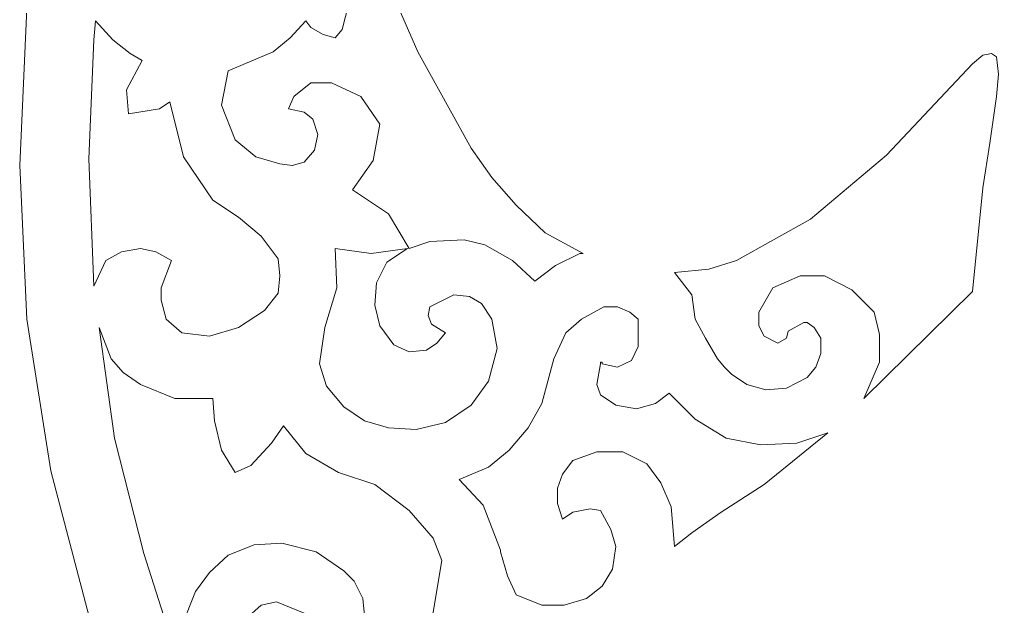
# Model space of a CAD drawing. Header units: centimetres. Extents: x -7.5 to 6.5, y -14.6 to 13.6.
# Drawn here: x -7.541 to -2.953, y 4.555 to 7.263 of the extents above; entities that cross this region are included whole.
import ezdxf

# ---------------------------------------------------------------- set-up
doc = ezdxf.new("R2010")
doc.units = ezdxf.units.CM
doc.header["$MEASUREMENT"] = 0

msp = doc.modelspace()

# ---------------------------------------------------------------- linework, layer by layer
at = {"lineweight": 9}
for points, knots in [([(-0.53173, 13.59896), (-0.53173, 13.59896), (0.18509, 13.5671), (0.18509, 13.5671), (0.18509, 13.5671), (0.18509, 13.5671), (0.87802, 13.46356), (0.87802, 13.46356), (0.87802, 13.46356), (0.87802, 13.46356), (1.54705, 13.2804), (1.54705, 13.2804), (1.54705, 13.2804), (1.54705, 13.2804), (2.20016, 13.04939), (2.20016, 13.04939), (2.20016, 13.04939), (2.20016, 13.04939), (2.80547, 12.75474), (2.80547, 12.75474), (2.80547, 12.75474), (2.80547, 12.75474), (3.38689, 12.40426), (3.38689, 12.40426), (3.38689, 12.40426), (3.38689, 12.40426), (3.92052, 11.99809), (3.92052, 11.99809), (3.92052, 11.99809), (3.92052, 11.99809), (4.4223, 11.54407), (4.4223, 11.54407), (4.4223, 11.54407), (4.4223, 11.54407), (4.87629, 11.05029), (4.87629, 11.05029), (4.87629, 11.05029), (4.87629, 11.05029), (5.28249, 10.50869), (5.28249, 10.50869), (5.28249, 10.50869), (5.28249, 10.50869), (5.62497, 9.9352), (5.62497, 9.9352), (5.62497, 9.9352), (5.62497, 9.9352), (5.92762, 9.314), (5.92762, 9.314), (5.92762, 9.314), (5.92762, 9.314), (6.16657, 8.66882), (6.16657, 8.66882), (6.16657, 8.66882), (6.16657, 8.66882), (6.33382, 7.99982), (6.33382, 7.99982), (6.33382, 7.99982), (6.33382, 7.99982), (6.44533, 7.31483), (6.44533, 7.31483), (6.44533, 7.31483), (6.44533, 7.31483), (6.47719, 6.59007), (6.47719, 6.59007), (6.47719, 6.59007), (6.47719, 6.59007), (6.44533, 5.88121), (6.44533, 5.88121), (6.44533, 5.88121), (6.44533, 5.88121), (6.33382, 5.18029), (6.33382, 5.18029), (6.33382, 5.18029), (6.33382, 5.18029), (6.16657, 4.51126), (6.16657, 4.51126), (6.16657, 4.51126), (6.16657, 4.51126), (5.92762, 3.87412), (5.92762, 3.87412), (5.92762, 3.87412), (5.92762, 3.87412), (5.62497, 3.25284), (5.62497, 3.25284), (5.62497, 3.25284), (5.62497, 3.25284), (5.28249, 2.67941), (5.28249, 2.67941), (5.28249, 2.67941), (5.28249, 2.67941), (4.87629, 2.13778), (4.87629, 2.13778), (4.87629, 2.13778), (4.87629, 2.13778), (4.4223, 1.63604), (4.4223, 1.63604), (4.4223, 1.63604), (4.4223, 1.63604), (3.92052, 1.18202), (3.92052, 1.18202), (3.92052, 1.18202), (3.92052, 1.18202), (3.38689, 0.78379), (3.38689, 0.78379), (3.38689, 0.78379), (3.38689, 0.78379), (2.80547, 0.43334), (2.80547, 0.43334), (2.80547, 0.43334), (2.80547, 0.43334), (2.20016, 0.13069), (2.20016, 0.13069), (2.20016, 0.13069), (2.20016, 0.13069), (1.54705, -0.1003), (1.54705, -0.1003), (1.54705, -0.1003), (1.54705, -0.1003), (0.87802, -0.26755), (0.87802, -0.26755), (0.87802, -0.26755), (0.87802, -0.26755), (0.18509, -0.37906), (0.18509, -0.37906), (0.18509, -0.37906), (0.18509, -0.37906), (-0.53173, -0.41888), (-0.53173, -0.41888), (-0.53173, -0.41888), (-0.53173, -0.41888), (-1.24058, -0.37906), (-1.24058, -0.37906), (-1.24058, -0.37906), (-1.24058, -0.37906), (-1.93351, -0.26755), (-1.93351, -0.26755), (-1.93351, -0.26755), (-1.93351, -0.26755), (-2.61051, -0.1003), (-2.61051, -0.1003), (-2.61051, -0.1003), (-2.61051, -0.1003), (-3.25565, 0.13069), (-3.25565, 0.13069), (-3.25565, 0.13069), (-3.25565, 0.13069), (-3.86097, 0.43334), (-3.86097, 0.43334), (-3.86097, 0.43334), (-3.86097, 0.43334), (-4.44239, 0.78379), (-4.44239, 0.78379), (-4.44239, 0.78379), (-4.44239, 0.78379), (-4.98399, 1.18202), (-4.98399, 1.18202), (-4.98399, 1.18202), (-4.98399, 1.18202), (-5.48576, 1.63604), (-5.48576, 1.63604), (-5.48576, 1.63604), (-5.48576, 1.63604), (-5.93178, 2.13778), (-5.93178, 2.13778), (-5.93178, 2.13778), (-5.93178, 2.13778), (-6.33798, 2.67941), (-6.33798, 2.67941), (-6.33798, 2.67941), (-6.33798, 2.67941), (-6.68843, 3.25284), (-6.68843, 3.25284), (-6.68843, 3.25284), (-6.68843, 3.25284), (-6.98313, 3.87412), (-6.98313, 3.87412), (-6.98313, 3.87412), (-6.98313, 3.87412), (-7.22207, 4.51126), (-7.22207, 4.51126), (-7.22207, 4.51126), (-7.22207, 4.51126), (-7.39728, 5.18029), (-7.39728, 5.18029), (-7.39728, 5.18029), (-7.39728, 5.18029), (-7.50879, 5.88121), (-7.50879, 5.88121), (-7.50879, 5.88121), (-7.50879, 5.88121), (-7.54065, 6.59007), (-7.54065, 6.59007), (-7.54065, 6.59007), (-7.54065, 6.59007), (-7.50879, 7.31483), (-7.50879, 7.31483), (-7.50879, 7.31483), (-7.50879, 7.31483), (-7.39728, 7.99982), (-7.39728, 7.99982), (-7.39728, 7.99982), (-7.39728, 7.99982), (-7.22207, 8.66882), (-7.22207, 8.66882), (-7.22207, 8.66882), (-7.22207, 8.66882), (-6.98313, 9.314), (-6.98313, 9.314), (-6.98313, 9.314), (-6.98313, 9.314), (-6.68843, 9.9352), (-6.68843, 9.9352), (-6.68843, 9.9352), (-6.68843, 9.9352), (-6.33798, 10.50869), (-6.33798, 10.50869), (-6.33798, 10.50869), (-6.33798, 10.50869), (-5.93178, 11.05029), (-5.93178, 11.05029), (-5.93178, 11.05029), (-5.93178, 11.05029), (-5.48576, 11.54407), (-5.48576, 11.54407), (-5.48576, 11.54407), (-5.48576, 11.54407), (-4.98399, 11.99809), (-4.98399, 11.99809), (-4.98399, 11.99809), (-4.98399, 11.99809), (-4.44239, 12.40426), (-4.44239, 12.40426), (-4.44239, 12.40426), (-4.44239, 12.40426), (-3.86097, 12.75474), (-3.86097, 12.75474), (-3.86097, 12.75474), (-3.86097, 12.75474), (-3.25565, 13.04939), (-3.25565, 13.04939), (-3.25565, 13.04939), (-3.25565, 13.04939), (-2.61051, 13.2804), (-2.61051, 13.2804), (-2.61051, 13.2804), (-2.61051, 13.2804), (-1.93351, 13.46356), (-1.93351, 13.46356), (-1.93351, 13.46356), (-1.93351, 13.46356), (-1.24058, 13.5671), (-1.24058, 13.5671), (-1.24058, 13.5671), (-1.24058, 13.5671), (-0.53173, 13.59896), (-0.53173, 13.59896)], [0, 0, 0, 0, 0.0153846, 0.0153846, 0.0153846, 0.0153846, 0.0307692, 0.0307692, 0.0307692, 0.0307692, 0.0461538, 0.0461538, 0.0461538, 0.0461538, 0.0615385, 0.0615385, 0.0615385, 0.0615385, 0.0769231, 0.0769231, 0.0769231, 0.0769231, 0.0923077, 0.0923077, 0.0923077, 0.0923077, 0.1076923, 0.1076923, 0.1076923, 0.1076923, 0.1230769, 0.1230769, 0.1230769, 0.1230769, 0.1384615, 0.1384615, 0.1384615, 0.1384615, 0.1538462, 0.1538462, 0.1538462, 0.1538462, 0.1692308, 0.1692308, 0.1692308, 0.1692308, 0.1846154, 0.1846154, 0.1846154, 0.1846154, 0.2, 0.2, 0.2, 0.2, 0.2153846, 0.2153846, 0.2153846, 0.2153846, 0.2307692, 0.2307692, 0.2307692, 0.2307692, 0.2461538, 0.2461538, 0.2461538, 0.2461538, 0.2615385, 0.2615385, 0.2615385, 0.2615385, 0.2769231, 0.2769231, 0.2769231, 0.2769231, 0.2923077, 0.2923077, 0.2923077, 0.2923077, 0.3076923, 0.3076923, 0.3076923, 0.3076923, 0.3230769, 0.3230769, 0.3230769, 0.3230769, 0.3384615, 0.3384615, 0.3384615, 0.3384615, 0.3538462, 0.3538462, 0.3538462, 0.3538462, 0.3692308, 0.3692308, 0.3692308, 0.3692308, 0.3846154, 0.3846154, 0.3846154, 0.3846154, 0.4, 0.4, 0.4, 0.4, 0.4153846, 0.4153846, 0.4153846, 0.4153846, 0.4307692, 0.4307692, 0.4307692, 0.4307692, 0.4461538, 0.4461538, 0.4461538, 0.4461538, 0.4615385, 0.4615385, 0.4615385, 0.4615385, 0.4769231, 0.4769231, 0.4769231, 0.4769231, 0.4923077, 0.4923077, 0.4923077, 0.4923077, 0.5076923, 0.5076923, 0.5076923, 0.5076923, 0.5230769, 0.5230769, 0.5230769, 0.5230769, 0.5384615, 0.5384615, 0.5384615, 0.5384615, 0.5538462, 0.5538462, 0.5538462, 0.5538462, 0.5692308, 0.5692308, 0.5692308, 0.5692308, 0.5846154, 0.5846154, 0.5846154, 0.5846154, 0.6, 0.6, 0.6, 0.6, 0.6153846, 0.6153846, 0.6153846, 0.6153846, 0.6307692, 0.6307692, 0.6307692, 0.6307692, 0.6461538, 0.6461538, 0.6461538, 0.6461538, 0.6615385, 0.6615385, 0.6615385, 0.6615385, 0.6769231, 0.6769231, 0.6769231, 0.6769231, 0.6923077, 0.6923077, 0.6923077, 0.6923077, 0.7076923, 0.7076923, 0.7076923, 0.7076923, 0.7230769, 0.7230769, 0.7230769, 0.7230769, 0.7384615, 0.7384615, 0.7384615, 0.7384615, 0.7538462, 0.7538462, 0.7538462, 0.7538462, 0.7692308, 0.7692308, 0.7692308, 0.7692308, 0.7846154, 0.7846154, 0.7846154, 0.7846154, 0.8, 0.8, 0.8, 0.8, 0.8153846, 0.8153846, 0.8153846, 0.8153846, 0.8307692, 0.8307692, 0.8307692, 0.8307692, 0.8461538, 0.8461538, 0.8461538, 0.8461538, 0.8615385, 0.8615385, 0.8615385, 0.8615385, 0.8769231, 0.8769231, 0.8769231, 0.8769231, 0.8923077, 0.8923077, 0.8923077, 0.8923077, 0.9076923, 0.9076923, 0.9076923, 0.9076923, 0.9230769, 0.9230769, 0.9230769, 0.9230769, 0.9384615, 0.9384615, 0.9384615, 0.9384615, 0.9538462, 0.9538462, 0.9538462, 0.9538462, 0.9692308, 0.9692308, 0.9692308, 0.9692308, 1, 1, 1, 1]), ([(-6.57692, 7.0281), (-6.57692, 7.0281), (-6.60879, 6.86881), (-6.60879, 6.86881), (-6.60879, 6.86881), (-6.60879, 6.86881), (-6.54506, 6.70951), (-6.54506, 6.70951), (-6.54506, 6.70951), (-6.54506, 6.70951), (-6.44949, 6.62987), (-6.44949, 6.62987), (-6.44949, 6.62987), (-6.44949, 6.62987), (-6.33798, 6.598), (-6.33798, 6.598), (-6.33798, 6.598), (-6.33798, 6.598), (-6.28223, 6.59007), (-6.28223, 6.59007), (-6.28223, 6.59007), (-6.28223, 6.59007), (-6.22648, 6.606), (-6.22648, 6.606), (-6.22648, 6.606), (-6.22648, 6.606), (-6.17869, 6.66172), (-6.17869, 6.66172), (-6.17869, 6.66172), (-6.17869, 6.66172), (-6.16276, 6.73343), (-6.16276, 6.73343), (-6.16276, 6.73343), (-6.16276, 6.73343), (-6.18665, 6.80508), (-6.18665, 6.80508), (-6.18665, 6.80508), (-6.18665, 6.80508), (-6.22648, 6.83694), (-6.22648, 6.83694), (-6.22648, 6.83694), (-6.22648, 6.83694), (-6.29816, 6.85287), (-6.29816, 6.85287), (-6.29816, 6.85287), (-6.29816, 6.85287), (-6.27427, 6.90866), (-6.27427, 6.90866), (-6.27427, 6.90866), (-6.27427, 6.90866), (-6.19462, 6.97237), (-6.19462, 6.97237), (-6.19462, 6.97237), (-6.19462, 6.97237), (-6.09904, 6.97237), (-6.09904, 6.97237), (-6.09904, 6.97237), (-6.09904, 6.97237), (-5.96364, 6.90866), (-5.96364, 6.90866), (-5.96364, 6.90866), (-5.96364, 6.90866), (-5.87603, 6.78122), (-5.87603, 6.78122), (-5.87603, 6.78122), (-5.87603, 6.78122), (-5.90789, 6.61393), (-5.90789, 6.61393), (-5.90789, 6.61393), (-5.90789, 6.61393), (-6.00346, 6.47853), (-6.00346, 6.47853), (-6.00346, 6.47853), (-6.00346, 6.47853), (-5.8362, 6.36703), (-5.8362, 6.36703), (-5.8362, 6.36703), (-5.8362, 6.36703), (-5.74063, 6.20774), (-5.74063, 6.20774), (-5.74063, 6.20774), (-5.74063, 6.20774), (-5.64505, 6.23959), (-5.64505, 6.23959), (-5.64505, 6.23959), (-5.64505, 6.23959), (-5.48576, 6.24759), (-5.48576, 6.24759), (-5.48576, 6.24759), (-5.48576, 6.24759), (-5.39018, 6.22366), (-5.39018, 6.22366), (-5.39018, 6.22366), (-5.39018, 6.22366), (-5.26275, 6.15201), (-5.26275, 6.15201), (-5.26275, 6.15201), (-5.26275, 6.15201), (-5.15921, 6.05644), (-5.15921, 6.05644), (-5.15921, 6.05644), (-5.15921, 6.05644), (-5.06363, 6.12809), (-5.06363, 6.12809), (-5.06363, 6.12809), (-5.06363, 6.12809), (-4.95213, 6.18388), (-4.95213, 6.18388), (-4.95213, 6.18388), (-4.95213, 6.18388), (-4.9362, 6.18388), (-4.9362, 6.18388), (-4.9362, 6.18388), (-4.9362, 6.18388), (-5.11142, 6.27942), (-5.11142, 6.27942), (-5.11142, 6.27942), (-5.11142, 6.27942), (-5.24682, 6.40685), (-5.24682, 6.40685), (-5.24682, 6.40685), (-5.24682, 6.40685), (-5.35833, 6.53429), (-5.35833, 6.53429), (-5.35833, 6.53429), (-5.35833, 6.53429), (-5.45391, 6.66972), (-5.45391, 6.66972), (-5.45391, 6.66972), (-5.45391, 6.66972), (-5.70081, 7.11574), (-5.70081, 7.11574), (-5.70081, 7.11574), (-5.70081, 7.11574), (-5.78046, 7.29889), (-5.78046, 7.29889), (-5.78046, 7.29889), (-5.78046, 7.29889), (-5.88399, 7.29889), (-5.88399, 7.29889), (-5.88399, 7.29889), (-5.88399, 7.29889), (-6.0194, 7.33872), (-6.0194, 7.33872), (-6.0194, 7.33872), (-6.0194, 7.33872), (-6.05125, 7.21925), (-6.05125, 7.21925), (-6.05125, 7.21925), (-6.05125, 7.21925), (-6.08311, 7.17945), (-6.08311, 7.17945), (-6.08311, 7.17945), (-6.08311, 7.17945), (-6.13886, 7.19539), (-6.13886, 7.19539), (-6.13886, 7.19539), (-6.13886, 7.19539), (-6.19462, 7.22724), (-6.19462, 7.22724), (-6.19462, 7.22724), (-6.19462, 7.22724), (-6.21851, 7.25911), (-6.21851, 7.25911), (-6.21851, 7.25911), (-6.21851, 7.25911), (-6.29019, 7.17945), (-6.29019, 7.17945), (-6.29019, 7.17945), (-6.29019, 7.17945), (-6.36984, 7.11574), (-6.36984, 7.11574), (-6.36984, 7.11574), (-6.36984, 7.11574), (-6.57692, 7.0281), (-6.57692, 7.0281)], [0, 0, 0, 0, 0.0222222, 0.0222222, 0.0222222, 0.0222222, 0.0444444, 0.0444444, 0.0444444, 0.0444444, 0.0666667, 0.0666667, 0.0666667, 0.0666667, 0.0888889, 0.0888889, 0.0888889, 0.0888889, 0.1111111, 0.1111111, 0.1111111, 0.1111111, 0.1333333, 0.1333333, 0.1333333, 0.1333333, 0.1555556, 0.1555556, 0.1555556, 0.1555556, 0.1777778, 0.1777778, 0.1777778, 0.1777778, 0.2, 0.2, 0.2, 0.2, 0.2222222, 0.2222222, 0.2222222, 0.2222222, 0.2444444, 0.2444444, 0.2444444, 0.2444444, 0.2666667, 0.2666667, 0.2666667, 0.2666667, 0.2888889, 0.2888889, 0.2888889, 0.2888889, 0.3111111, 0.3111111, 0.3111111, 0.3111111, 0.3333333, 0.3333333, 0.3333333, 0.3333333, 0.3555556, 0.3555556, 0.3555556, 0.3555556, 0.3777778, 0.3777778, 0.3777778, 0.3777778, 0.4, 0.4, 0.4, 0.4, 0.4222222, 0.4222222, 0.4222222, 0.4222222, 0.4444444, 0.4444444, 0.4444444, 0.4444444, 0.4666667, 0.4666667, 0.4666667, 0.4666667, 0.4888889, 0.4888889, 0.4888889, 0.4888889, 0.5111111, 0.5111111, 0.5111111, 0.5111111, 0.5333333, 0.5333333, 0.5333333, 0.5333333, 0.5555556, 0.5555556, 0.5555556, 0.5555556, 0.5777778, 0.5777778, 0.5777778, 0.5777778, 0.6, 0.6, 0.6, 0.6, 0.6222222, 0.6222222, 0.6222222, 0.6222222, 0.6444444, 0.6444444, 0.6444444, 0.6444444, 0.6666667, 0.6666667, 0.6666667, 0.6666667, 0.6888889, 0.6888889, 0.6888889, 0.6888889, 0.7111111, 0.7111111, 0.7111111, 0.7111111, 0.7333333, 0.7333333, 0.7333333, 0.7333333, 0.7555556, 0.7555556, 0.7555556, 0.7555556, 0.7777778, 0.7777778, 0.7777778, 0.7777778, 0.8, 0.8, 0.8, 0.8, 0.8222222, 0.8222222, 0.8222222, 0.8222222, 0.8444444, 0.8444444, 0.8444444, 0.8444444, 0.8666667, 0.8666667, 0.8666667, 0.8666667, 0.8888889, 0.8888889, 0.8888889, 0.8888889, 0.9111111, 0.9111111, 0.9111111, 0.9111111, 0.9333333, 0.9333333, 0.9333333, 0.9333333, 0.9555556, 0.9555556, 0.9555556, 0.9555556, 1, 1, 1, 1]), ([(-7.19817, 6.03251), (-7.19817, 6.03251), (-7.22207, 6.62193), (-7.22207, 6.62193), (-7.22207, 6.62193), (-7.22207, 6.62193), (-7.19817, 7.17146), (-7.19817, 7.17146), (-7.19817, 7.17146), (-7.19817, 7.17146), (-7.19021, 7.25911), (-7.19021, 7.25911), (-7.19021, 7.25911), (-7.19021, 7.25911), (-7.11055, 7.17146), (-7.11055, 7.17146), (-7.11055, 7.17146), (-7.11055, 7.17146), (-7.03091, 7.10774), (-7.03091, 7.10774), (-7.03091, 7.10774), (-7.03091, 7.10774), (-6.97516, 7.07589), (-6.97516, 7.07589), (-6.97516, 7.07589), (-6.97516, 7.07589), (-7.04684, 6.94051), (-7.04684, 6.94051), (-7.04684, 6.94051), (-7.04684, 6.94051), (-7.03887, 6.82901), (-7.03887, 6.82901), (-7.03887, 6.82901), (-7.03887, 6.82901), (-6.89551, 6.85287), (-6.89551, 6.85287), (-6.89551, 6.85287), (-6.89551, 6.85287), (-6.84772, 6.88473), (-6.84772, 6.88473), (-6.84772, 6.88473), (-6.84772, 6.88473), (-6.784, 6.62987), (-6.784, 6.62987), (-6.784, 6.62987), (-6.784, 6.62987), (-6.64861, 6.43074), (-6.64861, 6.43074), (-6.64861, 6.43074), (-6.64861, 6.43074), (-6.52914, 6.3511), (-6.52914, 6.3511), (-6.52914, 6.3511), (-6.52914, 6.3511), (-6.42559, 6.26352), (-6.42559, 6.26352), (-6.42559, 6.26352), (-6.42559, 6.26352), (-6.34595, 6.15995), (-6.34595, 6.15995), (-6.34595, 6.15995), (-6.34595, 6.15995), (-6.33798, 6.0803), (-6.33798, 6.0803), (-6.33798, 6.0803), (-6.33798, 6.0803), (-6.34595, 6.00065), (-6.34595, 6.00065), (-6.34595, 6.00065), (-6.34595, 6.00065), (-6.40967, 5.92101), (-6.40967, 5.92101), (-6.40967, 5.92101), (-6.40967, 5.92101), (-6.52914, 5.84136), (-6.52914, 5.84136), (-6.52914, 5.84136), (-6.52914, 5.84136), (-6.66453, 5.80157), (-6.66453, 5.80157), (-6.66453, 5.80157), (-6.66453, 5.80157), (-6.79197, 5.8175), (-6.79197, 5.8175), (-6.79197, 5.8175), (-6.79197, 5.8175), (-6.86365, 5.88121), (-6.86365, 5.88121), (-6.86365, 5.88121), (-6.86365, 5.88121), (-6.88755, 5.9688), (-6.88755, 5.9688), (-6.88755, 5.9688), (-6.88755, 5.9688), (-6.88755, 6.02458), (-6.88755, 6.02458), (-6.88755, 6.02458), (-6.88755, 6.02458), (-6.83976, 6.15201), (-6.83976, 6.15201), (-6.83976, 6.15201), (-6.83976, 6.15201), (-6.91144, 6.1918), (-6.91144, 6.1918), (-6.91144, 6.1918), (-6.91144, 6.1918), (-6.98313, 6.20774), (-6.98313, 6.20774), (-6.98313, 6.20774), (-6.98313, 6.20774), (-7.07073, 6.1918), (-7.07073, 6.1918), (-7.07073, 6.1918), (-7.07073, 6.1918), (-7.14242, 6.15201), (-7.14242, 6.15201), (-7.14242, 6.15201), (-7.14242, 6.15201), (-7.19817, 6.03251), (-7.19817, 6.03251)], [0, 0, 0, 0, 0.0322581, 0.0322581, 0.0322581, 0.0322581, 0.0645161, 0.0645161, 0.0645161, 0.0645161, 0.0967742, 0.0967742, 0.0967742, 0.0967742, 0.1290323, 0.1290323, 0.1290323, 0.1290323, 0.1612903, 0.1612903, 0.1612903, 0.1612903, 0.1935484, 0.1935484, 0.1935484, 0.1935484, 0.2258065, 0.2258065, 0.2258065, 0.2258065, 0.2580645, 0.2580645, 0.2580645, 0.2580645, 0.2903226, 0.2903226, 0.2903226, 0.2903226, 0.3225806, 0.3225806, 0.3225806, 0.3225806, 0.3548387, 0.3548387, 0.3548387, 0.3548387, 0.3870968, 0.3870968, 0.3870968, 0.3870968, 0.4193548, 0.4193548, 0.4193548, 0.4193548, 0.4516129, 0.4516129, 0.4516129, 0.4516129, 0.483871, 0.483871, 0.483871, 0.483871, 0.516129, 0.516129, 0.516129, 0.516129, 0.5483871, 0.5483871, 0.5483871, 0.5483871, 0.5806452, 0.5806452, 0.5806452, 0.5806452, 0.6129032, 0.6129032, 0.6129032, 0.6129032, 0.6451613, 0.6451613, 0.6451613, 0.6451613, 0.6774194, 0.6774194, 0.6774194, 0.6774194, 0.7096774, 0.7096774, 0.7096774, 0.7096774, 0.7419355, 0.7419355, 0.7419355, 0.7419355, 0.7741935, 0.7741935, 0.7741935, 0.7741935, 0.8064516, 0.8064516, 0.8064516, 0.8064516, 0.8387097, 0.8387097, 0.8387097, 0.8387097, 0.8709677, 0.8709677, 0.8709677, 0.8709677, 0.9032258, 0.9032258, 0.9032258, 0.9032258, 0.9354839, 0.9354839, 0.9354839, 0.9354839, 1, 1, 1, 1]), ([(-4.51407, 6.09623), (-4.51407, 6.09623), (-4.35477, 6.11216), (-4.35477, 6.11216), (-4.35477, 6.11216), (-4.35477, 6.11216), (-4.22735, 6.15201), (-4.22735, 6.15201), (-4.22735, 6.15201), (-4.22735, 6.15201), (-3.88486, 6.34314), (-3.88486, 6.34314), (-3.88486, 6.34314), (-3.88486, 6.34314), (-3.53441, 6.63786), (-3.53441, 6.63786), (-3.53441, 6.63786), (-3.53441, 6.63786), (-3.13618, 7.05996), (-3.13618, 7.05996), (-3.13618, 7.05996), (-3.13618, 7.05996), (-3.08839, 7.09981), (-3.08839, 7.09981), (-3.08839, 7.09981), (-3.08839, 7.09981), (-3.04857, 7.10774), (-3.04857, 7.10774), (-3.04857, 7.10774), (-3.04857, 7.10774), (-3.02468, 7.09181), (-3.02468, 7.09181), (-3.02468, 7.09181), (-3.02468, 7.09181), (-3.01671, 7.01217), (-3.01671, 7.01217), (-3.01671, 7.01217), (-3.01671, 7.01217), (-3.02468, 6.90866), (-3.02468, 6.90866), (-3.02468, 6.90866), (-3.02468, 6.90866), (-3.05653, 6.69358), (-3.05653, 6.69358), (-3.05653, 6.69358), (-3.05653, 6.69358), (-3.08839, 6.4865), (-3.08839, 6.4865), (-3.08839, 6.4865), (-3.08839, 6.4865), (-3.13618, 6.00865), (-3.13618, 6.00865), (-3.13618, 6.00865), (-3.13618, 6.00865), (-3.63796, 5.51481), (-3.63796, 5.51481), (-3.63796, 5.51481), (-3.63796, 5.51481), (-3.56628, 5.68207), (-3.56628, 5.68207), (-3.56628, 5.68207), (-3.56628, 5.68207), (-3.56628, 5.8095), (-3.56628, 5.8095), (-3.56628, 5.8095), (-3.56628, 5.8095), (-3.59017, 5.91307), (-3.59017, 5.91307), (-3.59017, 5.91307), (-3.59017, 5.91307), (-3.69371, 6.01658), (-3.69371, 6.01658), (-3.69371, 6.01658), (-3.69371, 6.01658), (-3.82114, 6.0803), (-3.82114, 6.0803), (-3.82114, 6.0803), (-3.82114, 6.0803), (-3.93265, 6.0803), (-3.93265, 6.0803), (-3.93265, 6.0803), (-3.93265, 6.0803), (-4.06009, 6.02458), (-4.06009, 6.02458), (-4.06009, 6.02458), (-4.06009, 6.02458), (-4.1238, 5.91307), (-4.1238, 5.91307), (-4.1238, 5.91307), (-4.1238, 5.91307), (-4.1238, 5.84936), (-4.1238, 5.84936), (-4.1238, 5.84936), (-4.1238, 5.84936), (-4.09991, 5.80157), (-4.09991, 5.80157), (-4.09991, 5.80157), (-4.09991, 5.80157), (-4.03619, 5.76971), (-4.03619, 5.76971), (-4.03619, 5.76971), (-4.03619, 5.76971), (-3.99636, 5.79357), (-3.99636, 5.79357), (-3.99636, 5.79357), (-3.99636, 5.79357), (-3.9884, 5.82543), (-3.9884, 5.82543), (-3.9884, 5.82543), (-3.9884, 5.82543), (-3.91672, 5.86528), (-3.91672, 5.86528), (-3.91672, 5.86528), (-3.91672, 5.86528), (-3.90079, 5.86528), (-3.90079, 5.86528), (-3.90079, 5.86528), (-3.90079, 5.86528), (-3.86893, 5.84136), (-3.86893, 5.84136), (-3.86893, 5.84136), (-3.86893, 5.84136), (-3.83707, 5.79357), (-3.83707, 5.79357), (-3.83707, 5.79357), (-3.83707, 5.79357), (-3.83707, 5.72192), (-3.83707, 5.72192), (-3.83707, 5.72192), (-3.83707, 5.72192), (-3.86097, 5.6582), (-3.86097, 5.6582), (-3.86097, 5.6582), (-3.86097, 5.6582), (-3.90079, 5.61042), (-3.90079, 5.61042), (-3.90079, 5.61042), (-3.90079, 5.61042), (-3.99636, 5.56263), (-3.99636, 5.56263), (-3.99636, 5.56263), (-3.99636, 5.56263), (-4.09194, 5.55463), (-4.09194, 5.55463), (-4.09194, 5.55463), (-4.09194, 5.55463), (-4.17956, 5.57855), (-4.17956, 5.57855), (-4.17956, 5.57855), (-4.17956, 5.57855), (-4.25124, 5.62634), (-4.25124, 5.62634), (-4.25124, 5.62634), (-4.25124, 5.62634), (-4.28309, 5.6582), (-4.28309, 5.6582), (-4.28309, 5.6582), (-4.28309, 5.6582), (-4.31495, 5.69799), (-4.31495, 5.69799), (-4.31495, 5.69799), (-4.31495, 5.69799), (-4.37071, 5.79357), (-4.37071, 5.79357), (-4.37071, 5.79357), (-4.37071, 5.79357), (-4.4185, 5.88121), (-4.4185, 5.88121), (-4.4185, 5.88121), (-4.4185, 5.88121), (-4.43443, 5.99272), (-4.43443, 5.99272), (-4.43443, 5.99272), (-4.43443, 5.99272), (-4.51407, 6.09623), (-4.51407, 6.09623)], [0, 0, 0, 0, 0.0222222, 0.0222222, 0.0222222, 0.0222222, 0.0444444, 0.0444444, 0.0444444, 0.0444444, 0.0666667, 0.0666667, 0.0666667, 0.0666667, 0.0888889, 0.0888889, 0.0888889, 0.0888889, 0.1111111, 0.1111111, 0.1111111, 0.1111111, 0.1333333, 0.1333333, 0.1333333, 0.1333333, 0.1555556, 0.1555556, 0.1555556, 0.1555556, 0.1777778, 0.1777778, 0.1777778, 0.1777778, 0.2, 0.2, 0.2, 0.2, 0.2222222, 0.2222222, 0.2222222, 0.2222222, 0.2444444, 0.2444444, 0.2444444, 0.2444444, 0.2666667, 0.2666667, 0.2666667, 0.2666667, 0.2888889, 0.2888889, 0.2888889, 0.2888889, 0.3111111, 0.3111111, 0.3111111, 0.3111111, 0.3333333, 0.3333333, 0.3333333, 0.3333333, 0.3555556, 0.3555556, 0.3555556, 0.3555556, 0.3777778, 0.3777778, 0.3777778, 0.3777778, 0.4, 0.4, 0.4, 0.4, 0.4222222, 0.4222222, 0.4222222, 0.4222222, 0.4444444, 0.4444444, 0.4444444, 0.4444444, 0.4666667, 0.4666667, 0.4666667, 0.4666667, 0.4888889, 0.4888889, 0.4888889, 0.4888889, 0.5111111, 0.5111111, 0.5111111, 0.5111111, 0.5333333, 0.5333333, 0.5333333, 0.5333333, 0.5555556, 0.5555556, 0.5555556, 0.5555556, 0.5777778, 0.5777778, 0.5777778, 0.5777778, 0.6, 0.6, 0.6, 0.6, 0.6222222, 0.6222222, 0.6222222, 0.6222222, 0.6444444, 0.6444444, 0.6444444, 0.6444444, 0.6666667, 0.6666667, 0.6666667, 0.6666667, 0.6888889, 0.6888889, 0.6888889, 0.6888889, 0.7111111, 0.7111111, 0.7111111, 0.7111111, 0.7333333, 0.7333333, 0.7333333, 0.7333333, 0.7555556, 0.7555556, 0.7555556, 0.7555556, 0.7777778, 0.7777778, 0.7777778, 0.7777778, 0.8, 0.8, 0.8, 0.8, 0.8222222, 0.8222222, 0.8222222, 0.8222222, 0.8444444, 0.8444444, 0.8444444, 0.8444444, 0.8666667, 0.8666667, 0.8666667, 0.8666667, 0.8888889, 0.8888889, 0.8888889, 0.8888889, 0.9111111, 0.9111111, 0.9111111, 0.9111111, 0.9333333, 0.9333333, 0.9333333, 0.9333333, 0.9555556, 0.9555556, 0.9555556, 0.9555556, 1, 1, 1, 1]), ([(-6.08311, 6.20774), (-6.08311, 6.20774), (-5.91586, 6.18388), (-5.91586, 6.18388), (-5.91586, 6.18388), (-5.91586, 6.18388), (-5.7486, 6.20774), (-5.7486, 6.20774), (-5.7486, 6.20774), (-5.7486, 6.20774), (-5.84417, 6.14401), (-5.84417, 6.14401), (-5.84417, 6.14401), (-5.84417, 6.14401), (-5.89196, 6.04844), (-5.89196, 6.04844), (-5.89196, 6.04844), (-5.89196, 6.04844), (-5.89993, 5.94493), (-5.89993, 5.94493), (-5.89993, 5.94493), (-5.89993, 5.94493), (-5.87603, 5.84936), (-5.87603, 5.84936), (-5.87603, 5.84936), (-5.87603, 5.84936), (-5.81231, 5.76172), (-5.81231, 5.76172), (-5.81231, 5.76172), (-5.81231, 5.76172), (-5.74063, 5.72985), (-5.74063, 5.72985), (-5.74063, 5.72985), (-5.74063, 5.72985), (-5.66099, 5.73785), (-5.66099, 5.73785), (-5.66099, 5.73785), (-5.66099, 5.73785), (-5.6132, 5.76971), (-5.6132, 5.76971), (-5.6132, 5.76971), (-5.6132, 5.76971), (-5.57337, 5.8175), (-5.57337, 5.8175), (-5.57337, 5.8175), (-5.57337, 5.8175), (-5.63709, 5.85729), (-5.63709, 5.85729), (-5.63709, 5.85729), (-5.63709, 5.85729), (-5.65302, 5.89715), (-5.65302, 5.89715), (-5.65302, 5.89715), (-5.65302, 5.89715), (-5.64505, 5.93693), (-5.64505, 5.93693), (-5.64505, 5.93693), (-5.64505, 5.93693), (-5.53355, 5.99272), (-5.53355, 5.99272), (-5.53355, 5.99272), (-5.53355, 5.99272), (-5.46187, 5.98472), (-5.46187, 5.98472), (-5.46187, 5.98472), (-5.46187, 5.98472), (-5.40612, 5.95286), (-5.40612, 5.95286), (-5.40612, 5.95286), (-5.40612, 5.95286), (-5.35833, 5.88121), (-5.35833, 5.88121), (-5.35833, 5.88121), (-5.35833, 5.88121), (-5.33444, 5.74578), (-5.33444, 5.74578), (-5.33444, 5.74578), (-5.33444, 5.74578), (-5.37426, 5.59449), (-5.37426, 5.59449), (-5.37426, 5.59449), (-5.37426, 5.59449), (-5.45391, 5.48294), (-5.45391, 5.48294), (-5.45391, 5.48294), (-5.45391, 5.48294), (-5.57337, 5.4033), (-5.57337, 5.4033), (-5.57337, 5.4033), (-5.57337, 5.4033), (-5.70878, 5.37144), (-5.70878, 5.37144), (-5.70878, 5.37144), (-5.70878, 5.37144), (-5.8362, 5.37941), (-5.8362, 5.37941), (-5.8362, 5.37941), (-5.8362, 5.37941), (-5.94772, 5.41127), (-5.94772, 5.41127), (-5.94772, 5.41127), (-5.94772, 5.41127), (-6.04329, 5.47499), (-6.04329, 5.47499), (-6.04329, 5.47499), (-6.04329, 5.47499), (-6.12293, 5.57056), (-6.12293, 5.57056), (-6.12293, 5.57056), (-6.12293, 5.57056), (-6.1548, 5.67413), (-6.1548, 5.67413), (-6.1548, 5.67413), (-6.1548, 5.67413), (-6.1309, 5.84136), (-6.1309, 5.84136), (-6.1309, 5.84136), (-6.1309, 5.84136), (-6.07515, 6.02458), (-6.07515, 6.02458), (-6.07515, 6.02458), (-6.07515, 6.02458), (-6.08311, 6.20774), (-6.08311, 6.20774)], [0, 0, 0, 0, 0.03125, 0.03125, 0.03125, 0.03125, 0.0625, 0.0625, 0.0625, 0.0625, 0.09375, 0.09375, 0.09375, 0.09375, 0.125, 0.125, 0.125, 0.125, 0.15625, 0.15625, 0.15625, 0.15625, 0.1875, 0.1875, 0.1875, 0.1875, 0.21875, 0.21875, 0.21875, 0.21875, 0.25, 0.25, 0.25, 0.25, 0.28125, 0.28125, 0.28125, 0.28125, 0.3125, 0.3125, 0.3125, 0.3125, 0.34375, 0.34375, 0.34375, 0.34375, 0.375, 0.375, 0.375, 0.375, 0.40625, 0.40625, 0.40625, 0.40625, 0.4375, 0.4375, 0.4375, 0.4375, 0.46875, 0.46875, 0.46875, 0.46875, 0.5, 0.5, 0.5, 0.5, 0.53125, 0.53125, 0.53125, 0.53125, 0.5625, 0.5625, 0.5625, 0.5625, 0.59375, 0.59375, 0.59375, 0.59375, 0.625, 0.625, 0.625, 0.625, 0.65625, 0.65625, 0.65625, 0.65625, 0.6875, 0.6875, 0.6875, 0.6875, 0.71875, 0.71875, 0.71875, 0.71875, 0.75, 0.75, 0.75, 0.75, 0.78125, 0.78125, 0.78125, 0.78125, 0.8125, 0.8125, 0.8125, 0.8125, 0.84375, 0.84375, 0.84375, 0.84375, 0.875, 0.875, 0.875, 0.875, 0.90625, 0.90625, 0.90625, 0.90625, 0.9375, 0.9375, 0.9375, 0.9375, 1, 1, 1, 1]), ([(-3.80522, 5.35552), (-3.80522, 5.35552), (-4.09991, 5.11657), (-4.09991, 5.11657), (-4.09991, 5.11657), (-4.09991, 5.11657), (-4.29903, 4.98913), (-4.29903, 4.98913), (-4.29903, 4.98913), (-4.29903, 4.98913), (-4.43443, 4.89356), (-4.43443, 4.89356), (-4.43443, 4.89356), (-4.43443, 4.89356), (-4.51407, 4.82984), (-4.51407, 4.82984), (-4.51407, 4.82984), (-4.51407, 4.82984), (-4.53, 5.01306), (-4.53, 5.01306), (-4.53, 5.01306), (-4.53, 5.01306), (-4.57779, 5.12457), (-4.57779, 5.12457), (-4.57779, 5.12457), (-4.57779, 5.12457), (-4.64151, 5.21215), (-4.64151, 5.21215), (-4.64151, 5.21215), (-4.64151, 5.21215), (-4.75301, 5.26791), (-4.75301, 5.26791), (-4.75301, 5.26791), (-4.75301, 5.26791), (-4.87248, 5.26791), (-4.87248, 5.26791), (-4.87248, 5.26791), (-4.87248, 5.26791), (-4.98399, 5.22808), (-4.98399, 5.22808), (-4.98399, 5.22808), (-4.98399, 5.22808), (-5.03177, 5.16436), (-5.03177, 5.16436), (-5.03177, 5.16436), (-5.03177, 5.16436), (-5.05566, 5.10065), (-5.05566, 5.10065), (-5.05566, 5.10065), (-5.05566, 5.10065), (-5.05566, 5.029), (-5.05566, 5.029), (-5.05566, 5.029), (-5.05566, 5.029), (-5.03177, 4.95728), (-5.03177, 4.95728), (-5.03177, 4.95728), (-5.03177, 4.95728), (-4.98399, 4.98913), (-4.98399, 4.98913), (-4.98399, 4.98913), (-4.98399, 4.98913), (-4.90434, 5.00507), (-4.90434, 5.00507), (-4.90434, 5.00507), (-4.90434, 5.00507), (-4.85655, 4.99714), (-4.85655, 4.99714), (-4.85655, 4.99714), (-4.85655, 4.99714), (-4.80876, 4.90949), (-4.80876, 4.90949), (-4.80876, 4.90949), (-4.80876, 4.90949), (-4.78487, 4.82984), (-4.78487, 4.82984), (-4.78487, 4.82984), (-4.78487, 4.82984), (-4.8008, 4.72633), (-4.8008, 4.72633), (-4.8008, 4.72633), (-4.8008, 4.72633), (-4.84858, 4.64669), (-4.84858, 4.64669), (-4.84858, 4.64669), (-4.84858, 4.64669), (-4.92027, 4.5909), (-4.92027, 4.5909), (-4.92027, 4.5909), (-4.92027, 4.5909), (-5.02381, 4.55905), (-5.02381, 4.55905), (-5.02381, 4.55905), (-5.02381, 4.55905), (-5.12735, 4.55905), (-5.12735, 4.55905), (-5.12735, 4.55905), (-5.12735, 4.55905), (-5.24682, 4.60684), (-5.24682, 4.60684), (-5.24682, 4.60684), (-5.24682, 4.60684), (-5.28665, 4.69448), (-5.28665, 4.69448), (-5.28665, 4.69448), (-5.28665, 4.69448), (-5.3185, 4.80598), (-5.3185, 4.80598), (-5.3185, 4.80598), (-5.3185, 4.80598), (-5.3185, 4.81392), (-5.3185, 4.81392), (-5.3185, 4.81392), (-5.3185, 4.81392), (-5.39815, 5.021), (-5.39815, 5.021), (-5.39815, 5.021), (-5.39815, 5.021), (-5.50965, 5.1405), (-5.50965, 5.1405), (-5.50965, 5.1405), (-5.50965, 5.1405), (-5.37426, 5.19622), (-5.37426, 5.19622), (-5.37426, 5.19622), (-5.37426, 5.19622), (-5.27868, 5.27586), (-5.27868, 5.27586), (-5.27868, 5.27586), (-5.27868, 5.27586), (-5.19107, 5.37941), (-5.19107, 5.37941), (-5.19107, 5.37941), (-5.19107, 5.37941), (-5.12735, 5.49091), (-5.12735, 5.49091), (-5.12735, 5.49091), (-5.12735, 5.49091), (-5.0716, 5.69799), (-5.0716, 5.69799), (-5.0716, 5.69799), (-5.0716, 5.69799), (-5.01584, 5.8175), (-5.01584, 5.8175), (-5.01584, 5.8175), (-5.01584, 5.8175), (-4.94416, 5.88121), (-4.94416, 5.88121), (-4.94416, 5.88121), (-4.94416, 5.88121), (-4.84063, 5.93693), (-4.84063, 5.93693), (-4.84063, 5.93693), (-4.84063, 5.93693), (-4.7769, 5.93693), (-4.7769, 5.93693), (-4.7769, 5.93693), (-4.7769, 5.93693), (-4.72116, 5.91307), (-4.72116, 5.91307), (-4.72116, 5.91307), (-4.72116, 5.91307), (-4.68133, 5.88121), (-4.68133, 5.88121), (-4.68133, 5.88121), (-4.68133, 5.88121), (-4.68133, 5.75378), (-4.68133, 5.75378), (-4.68133, 5.75378), (-4.68133, 5.75378), (-4.71319, 5.69007), (-4.71319, 5.69007), (-4.71319, 5.69007), (-4.71319, 5.69007), (-4.7769, 5.6582), (-4.7769, 5.6582), (-4.7769, 5.6582), (-4.7769, 5.6582), (-4.84858, 5.67413), (-4.84858, 5.67413), (-4.84858, 5.67413), (-4.84858, 5.67413), (-4.84858, 5.68207), (-4.84858, 5.68207), (-4.84858, 5.68207), (-4.84858, 5.68207), (-4.85655, 5.68207), (-4.85655, 5.68207), (-4.85655, 5.68207), (-4.85655, 5.68207), (-4.85655, 5.67413), (-4.85655, 5.67413), (-4.85655, 5.67413), (-4.85655, 5.67413), (-4.87248, 5.57855), (-4.87248, 5.57855), (-4.87248, 5.57855), (-4.87248, 5.57855), (-4.85655, 5.53077), (-4.85655, 5.53077), (-4.85655, 5.53077), (-4.85655, 5.53077), (-4.78487, 5.48294), (-4.78487, 5.48294), (-4.78487, 5.48294), (-4.78487, 5.48294), (-4.68929, 5.46702), (-4.68929, 5.46702), (-4.68929, 5.46702), (-4.68929, 5.46702), (-4.60168, 5.49091), (-4.60168, 5.49091), (-4.60168, 5.49091), (-4.60168, 5.49091), (-4.53796, 5.5387), (-4.53796, 5.5387), (-4.53796, 5.5387), (-4.53796, 5.5387), (-4.4185, 5.41923), (-4.4185, 5.41923), (-4.4185, 5.41923), (-4.4185, 5.41923), (-4.27513, 5.33162), (-4.27513, 5.33162), (-4.27513, 5.33162), (-4.27513, 5.33162), (-4.11583, 5.29976), (-4.11583, 5.29976), (-4.11583, 5.29976), (-4.11583, 5.29976), (-3.94857, 5.30773), (-3.94857, 5.30773), (-3.94857, 5.30773), (-3.94857, 5.30773), (-3.80522, 5.35552), (-3.80522, 5.35552)], [0, 0, 0, 0, 0.0166667, 0.0166667, 0.0166667, 0.0166667, 0.0333333, 0.0333333, 0.0333333, 0.0333333, 0.05, 0.05, 0.05, 0.05, 0.0666667, 0.0666667, 0.0666667, 0.0666667, 0.0833333, 0.0833333, 0.0833333, 0.0833333, 0.1, 0.1, 0.1, 0.1, 0.1166667, 0.1166667, 0.1166667, 0.1166667, 0.1333333, 0.1333333, 0.1333333, 0.1333333, 0.15, 0.15, 0.15, 0.15, 0.1666667, 0.1666667, 0.1666667, 0.1666667, 0.1833333, 0.1833333, 0.1833333, 0.1833333, 0.2, 0.2, 0.2, 0.2, 0.2166667, 0.2166667, 0.2166667, 0.2166667, 0.2333333, 0.2333333, 0.2333333, 0.2333333, 0.25, 0.25, 0.25, 0.25, 0.2666667, 0.2666667, 0.2666667, 0.2666667, 0.2833333, 0.2833333, 0.2833333, 0.2833333, 0.3, 0.3, 0.3, 0.3, 0.3166667, 0.3166667, 0.3166667, 0.3166667, 0.3333333, 0.3333333, 0.3333333, 0.3333333, 0.35, 0.35, 0.35, 0.35, 0.3666667, 0.3666667, 0.3666667, 0.3666667, 0.3833333, 0.3833333, 0.3833333, 0.3833333, 0.4, 0.4, 0.4, 0.4, 0.4166667, 0.4166667, 0.4166667, 0.4166667, 0.4333333, 0.4333333, 0.4333333, 0.4333333, 0.45, 0.45, 0.45, 0.45, 0.4666667, 0.4666667, 0.4666667, 0.4666667, 0.4833333, 0.4833333, 0.4833333, 0.4833333, 0.5, 0.5, 0.5, 0.5, 0.5166667, 0.5166667, 0.5166667, 0.5166667, 0.5333333, 0.5333333, 0.5333333, 0.5333333, 0.55, 0.55, 0.55, 0.55, 0.5666667, 0.5666667, 0.5666667, 0.5666667, 0.5833333, 0.5833333, 0.5833333, 0.5833333, 0.6, 0.6, 0.6, 0.6, 0.6166667, 0.6166667, 0.6166667, 0.6166667, 0.6333333, 0.6333333, 0.6333333, 0.6333333, 0.65, 0.65, 0.65, 0.65, 0.6666667, 0.6666667, 0.6666667, 0.6666667, 0.6833333, 0.6833333, 0.6833333, 0.6833333, 0.7, 0.7, 0.7, 0.7, 0.7166667, 0.7166667, 0.7166667, 0.7166667, 0.7333333, 0.7333333, 0.7333333, 0.7333333, 0.75, 0.75, 0.75, 0.75, 0.7666667, 0.7666667, 0.7666667, 0.7666667, 0.7833333, 0.7833333, 0.7833333, 0.7833333, 0.8, 0.8, 0.8, 0.8, 0.8166667, 0.8166667, 0.8166667, 0.8166667, 0.8333333, 0.8333333, 0.8333333, 0.8333333, 0.85, 0.85, 0.85, 0.85, 0.8666667, 0.8666667, 0.8666667, 0.8666667, 0.8833333, 0.8833333, 0.8833333, 0.8833333, 0.9, 0.9, 0.9, 0.9, 0.9166667, 0.9166667, 0.9166667, 0.9166667, 0.9333333, 0.9333333, 0.9333333, 0.9333333, 0.95, 0.95, 0.95, 0.95, 0.9666667, 0.9666667, 0.9666667, 0.9666667, 1, 1, 1, 1]), ([(-7.17428, 5.84136), (-7.17428, 5.84136), (-7.11852, 5.69799), (-7.11852, 5.69799), (-7.11852, 5.69799), (-7.11852, 5.69799), (-7.06277, 5.63428), (-7.06277, 5.63428), (-7.06277, 5.63428), (-7.06277, 5.63428), (-6.98313, 5.57855), (-6.98313, 5.57855), (-6.98313, 5.57855), (-6.98313, 5.57855), (-6.82382, 5.51481), (-6.82382, 5.51481), (-6.82382, 5.51481), (-6.82382, 5.51481), (-6.64861, 5.51481), (-6.64861, 5.51481), (-6.64861, 5.51481), (-6.64861, 5.51481), (-6.64064, 5.41127), (-6.64064, 5.41127), (-6.64064, 5.41127), (-6.64064, 5.41127), (-6.60879, 5.27586), (-6.60879, 5.27586), (-6.60879, 5.27586), (-6.60879, 5.27586), (-6.54506, 5.17235), (-6.54506, 5.17235), (-6.54506, 5.17235), (-6.54506, 5.17235), (-6.47338, 5.20421), (-6.47338, 5.20421), (-6.47338, 5.20421), (-6.47338, 5.20421), (-6.3778, 5.30773), (-6.3778, 5.30773), (-6.3778, 5.30773), (-6.3778, 5.30773), (-6.32206, 5.38738), (-6.32206, 5.38738), (-6.32206, 5.38738), (-6.32206, 5.38738), (-6.21851, 5.25994), (-6.21851, 5.25994), (-6.21851, 5.25994), (-6.21851, 5.25994), (-6.06719, 5.17235), (-6.06719, 5.17235), (-6.06719, 5.17235), (-6.06719, 5.17235), (-5.89993, 5.11657), (-5.89993, 5.11657), (-5.89993, 5.11657), (-5.89993, 5.11657), (-5.74063, 4.99714), (-5.74063, 4.99714), (-5.74063, 4.99714), (-5.74063, 4.99714), (-5.62912, 4.8697), (-5.62912, 4.8697), (-5.62912, 4.8697), (-5.62912, 4.8697), (-5.5893, 4.76613), (-5.5893, 4.76613), (-5.5893, 4.76613), (-5.5893, 4.76613), (-5.62912, 4.52719), (-5.62912, 4.52719), (-5.62912, 4.52719), (-5.62912, 4.52719), (-5.70081, 4.37585), (-5.70081, 4.37585), (-5.70081, 4.37585), (-5.70081, 4.37585), (-5.81231, 4.24049), (-5.81231, 4.24049), (-5.81231, 4.24049), (-5.81231, 4.24049), (-5.94772, 4.13692), (-5.94772, 4.13692), (-5.94772, 4.13692), (-5.94772, 4.13692), (-6.10701, 4.06527), (-6.10701, 4.06527), (-6.10701, 4.06527), (-6.10701, 4.06527), (-6.25833, 4.04934), (-6.25833, 4.04934), (-6.25833, 4.04934), (-6.25833, 4.04934), (-6.4017, 4.08913), (-6.4017, 4.08913), (-6.4017, 4.08913), (-6.4017, 4.08913), (-6.46542, 4.12899), (-6.46542, 4.12899), (-6.46542, 4.12899), (-6.46542, 4.12899), (-6.51321, 4.17677), (-6.51321, 4.17677), (-6.51321, 4.17677), (-6.51321, 4.17677), (-6.54506, 4.28825), (-6.54506, 4.28825), (-6.54506, 4.28825), (-6.54506, 4.28825), (-6.5371, 4.39975), (-6.5371, 4.39975), (-6.5371, 4.39975), (-6.5371, 4.39975), (-6.49727, 4.49532), (-6.49727, 4.49532), (-6.49727, 4.49532), (-6.49727, 4.49532), (-6.42559, 4.55905), (-6.42559, 4.55905), (-6.42559, 4.55905), (-6.42559, 4.55905), (-6.35391, 4.57498), (-6.35391, 4.57498), (-6.35391, 4.57498), (-6.35391, 4.57498), (-6.21851, 4.51925), (-6.21851, 4.51925), (-6.21851, 4.51925), (-6.21851, 4.51925), (-6.18665, 4.47143), (-6.18665, 4.47143), (-6.18665, 4.47143), (-6.18665, 4.47143), (-6.19462, 4.39975), (-6.19462, 4.39975), (-6.19462, 4.39975), (-6.19462, 4.39975), (-6.21851, 4.35993), (-6.21851, 4.35993), (-6.21851, 4.35993), (-6.21851, 4.35993), (-6.21054, 4.35993), (-6.21054, 4.35993), (-6.21054, 4.35993), (-6.21054, 4.35993), (-6.10701, 4.33603), (-6.10701, 4.33603), (-6.10701, 4.33603), (-6.10701, 4.33603), (-6.02736, 4.35993), (-6.02736, 4.35993), (-6.02736, 4.35993), (-6.02736, 4.35993), (-5.97161, 4.41568), (-5.97161, 4.41568), (-5.97161, 4.41568), (-5.97161, 4.41568), (-5.95568, 4.4794), (-5.95568, 4.4794), (-5.95568, 4.4794), (-5.95568, 4.4794), (-5.94772, 4.51126), (-5.94772, 4.51126), (-5.94772, 4.51126), (-5.94772, 4.51126), (-5.95568, 4.5909), (-5.95568, 4.5909), (-5.95568, 4.5909), (-5.95568, 4.5909), (-5.99551, 4.67055), (-5.99551, 4.67055), (-5.99551, 4.67055), (-5.99551, 4.67055), (-6.04329, 4.71834), (-6.04329, 4.71834), (-6.04329, 4.71834), (-6.04329, 4.71834), (-6.17072, 4.80598), (-6.17072, 4.80598), (-6.17072, 4.80598), (-6.17072, 4.80598), (-6.33001, 4.84578), (-6.33001, 4.84578), (-6.33001, 4.84578), (-6.33001, 4.84578), (-6.45745, 4.83784), (-6.45745, 4.83784), (-6.45745, 4.83784), (-6.45745, 4.83784), (-6.57692, 4.79006), (-6.57692, 4.79006), (-6.57692, 4.79006), (-6.57692, 4.79006), (-6.66453, 4.71041), (-6.66453, 4.71041), (-6.66453, 4.71041), (-6.66453, 4.71041), (-6.72825, 4.62276), (-6.72825, 4.62276), (-6.72825, 4.62276), (-6.72825, 4.62276), (-6.79197, 4.46347), (-6.79197, 4.46347), (-6.79197, 4.46347), (-6.79197, 4.46347), (-6.8079, 4.29621), (-6.8079, 4.29621), (-6.8079, 4.29621), (-6.8079, 4.29621), (-6.96719, 4.79799), (-6.96719, 4.79799), (-6.96719, 4.79799), (-6.96719, 4.79799), (-7.1026, 5.33162), (-7.1026, 5.33162), (-7.1026, 5.33162), (-7.1026, 5.33162), (-7.17428, 5.84136), (-7.17428, 5.84136)], [0, 0, 0, 0, 0.0178571, 0.0178571, 0.0178571, 0.0178571, 0.0357143, 0.0357143, 0.0357143, 0.0357143, 0.0535714, 0.0535714, 0.0535714, 0.0535714, 0.0714286, 0.0714286, 0.0714286, 0.0714286, 0.0892857, 0.0892857, 0.0892857, 0.0892857, 0.1071429, 0.1071429, 0.1071429, 0.1071429, 0.125, 0.125, 0.125, 0.125, 0.1428571, 0.1428571, 0.1428571, 0.1428571, 0.1607143, 0.1607143, 0.1607143, 0.1607143, 0.1785714, 0.1785714, 0.1785714, 0.1785714, 0.1964286, 0.1964286, 0.1964286, 0.1964286, 0.2142857, 0.2142857, 0.2142857, 0.2142857, 0.2321429, 0.2321429, 0.2321429, 0.2321429, 0.25, 0.25, 0.25, 0.25, 0.2678571, 0.2678571, 0.2678571, 0.2678571, 0.2857143, 0.2857143, 0.2857143, 0.2857143, 0.3035714, 0.3035714, 0.3035714, 0.3035714, 0.3214286, 0.3214286, 0.3214286, 0.3214286, 0.3392857, 0.3392857, 0.3392857, 0.3392857, 0.3571429, 0.3571429, 0.3571429, 0.3571429, 0.375, 0.375, 0.375, 0.375, 0.3928571, 0.3928571, 0.3928571, 0.3928571, 0.4107143, 0.4107143, 0.4107143, 0.4107143, 0.4285714, 0.4285714, 0.4285714, 0.4285714, 0.4464286, 0.4464286, 0.4464286, 0.4464286, 0.4642857, 0.4642857, 0.4642857, 0.4642857, 0.4821429, 0.4821429, 0.4821429, 0.4821429, 0.5, 0.5, 0.5, 0.5, 0.5178571, 0.5178571, 0.5178571, 0.5178571, 0.5357143, 0.5357143, 0.5357143, 0.5357143, 0.5535714, 0.5535714, 0.5535714, 0.5535714, 0.5714286, 0.5714286, 0.5714286, 0.5714286, 0.5892857, 0.5892857, 0.5892857, 0.5892857, 0.6071429, 0.6071429, 0.6071429, 0.6071429, 0.625, 0.625, 0.625, 0.625, 0.6428571, 0.6428571, 0.6428571, 0.6428571, 0.6607143, 0.6607143, 0.6607143, 0.6607143, 0.6785714, 0.6785714, 0.6785714, 0.6785714, 0.6964286, 0.6964286, 0.6964286, 0.6964286, 0.7142857, 0.7142857, 0.7142857, 0.7142857, 0.7321429, 0.7321429, 0.7321429, 0.7321429, 0.75, 0.75, 0.75, 0.75, 0.7678571, 0.7678571, 0.7678571, 0.7678571, 0.7857143, 0.7857143, 0.7857143, 0.7857143, 0.8035714, 0.8035714, 0.8035714, 0.8035714, 0.8214286, 0.8214286, 0.8214286, 0.8214286, 0.8392857, 0.8392857, 0.8392857, 0.8392857, 0.8571429, 0.8571429, 0.8571429, 0.8571429, 0.875, 0.875, 0.875, 0.875, 0.8928571, 0.8928571, 0.8928571, 0.8928571, 0.9107143, 0.9107143, 0.9107143, 0.9107143, 0.9285714, 0.9285714, 0.9285714, 0.9285714, 0.9464286, 0.9464286, 0.9464286, 0.9464286, 0.9642857, 0.9642857, 0.9642857, 0.9642857, 1, 1, 1, 1])]:
    msp.add_open_spline(points, degree=3, knots=knots, dxfattribs=at)

doc.saveas('drawing.dxf')
